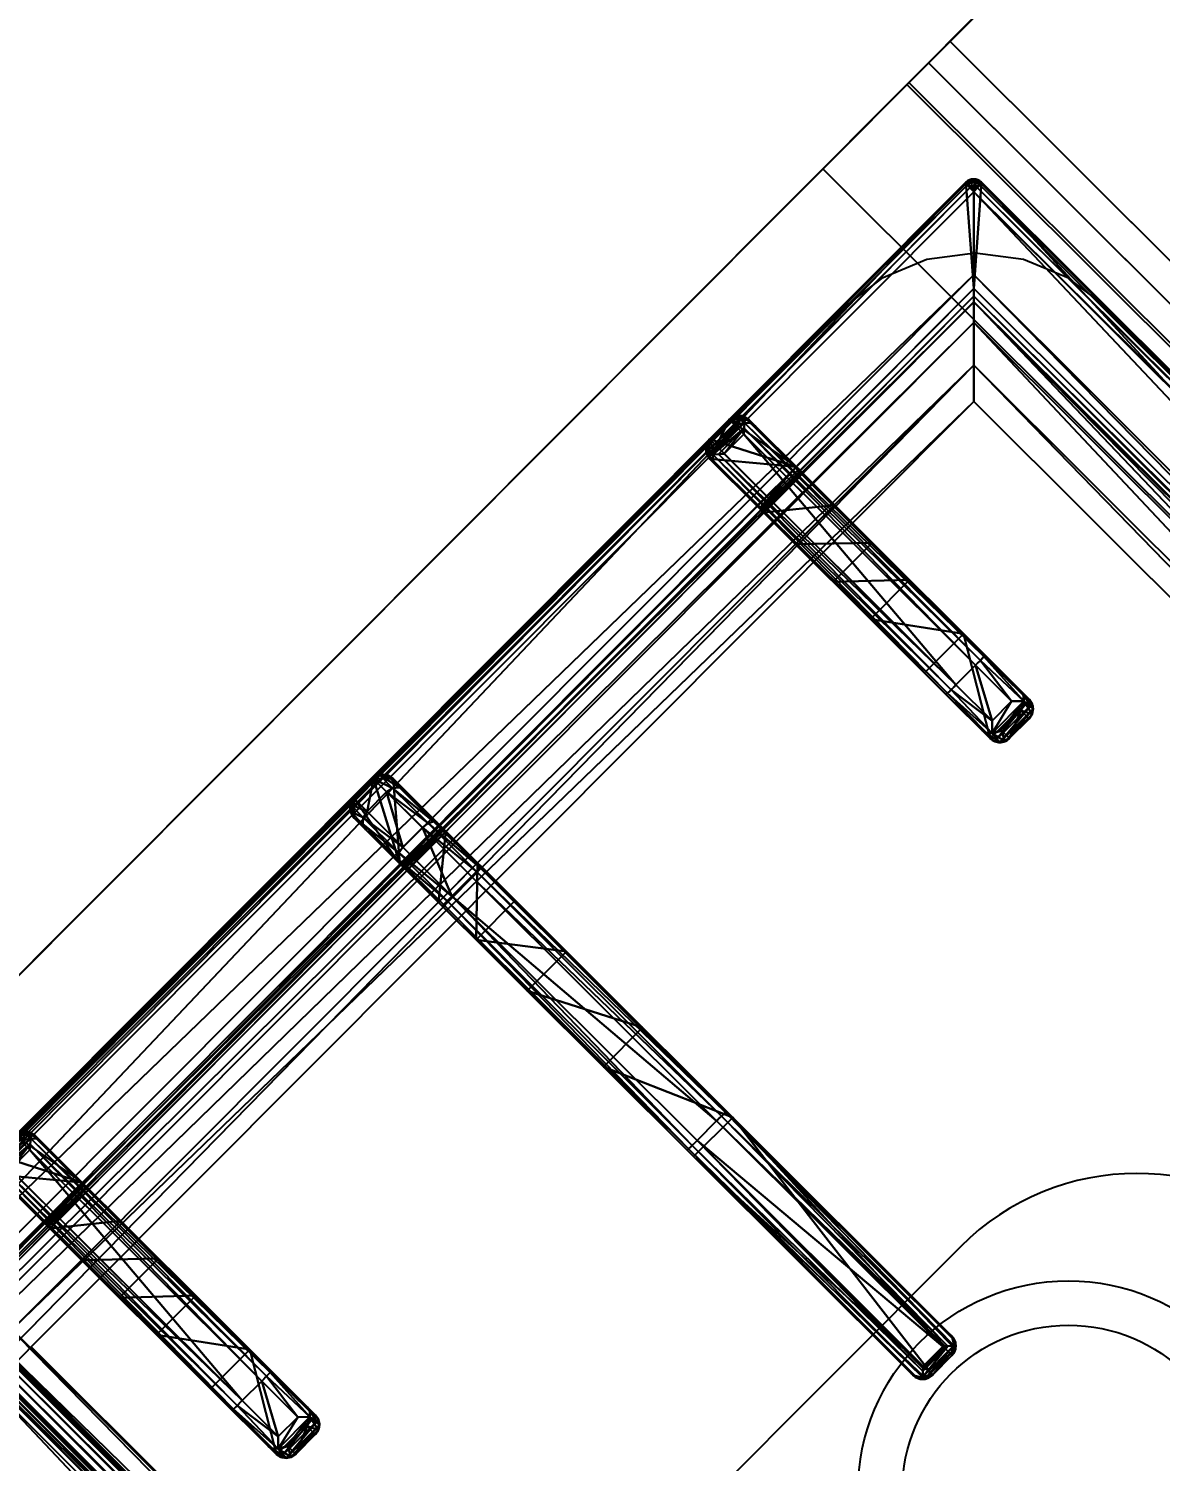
# Model space of a CAD drawing. Header units: millimetres. Extents: x 89237 to 96871, y -22823 to -19192.
# Drawn here: x 90984.71 to 91005.14, y -21274.71 to -21248.84 of the extents above; entities that cross this region are included whole.
import ezdxf

# ---------------------------------------------------------------- set-up
doc = ezdxf.new("R2010")
doc.units = ezdxf.units.MM
doc.header["$LTSCALE"] = 5
for name, color, linetype in [('200-EquipBlack-3d', 250, 'Continuous'), ('200-EquipBorder-2d', 9, 'Continuous'), ('200-EquipID-2d', 7, 'Continuous'), ('200-EquipInternal-2d', 252, 'Continuous'), ('200-EquipSteel-3d', 9, 'Continuous')]:
    doc.layers.add(name, color=color, linetype=linetype)
doc.layers.add('200-InsPoint-3D', color=3, linetype='Continuous', plot=False)

# ---------------------------------------------------------------- blocks, each defined once
blk = doc.blocks.new('ELECTROLUX-MC7-BODY400X250')
at = {"layer": '200-EquipBorder-2d'}
blk.add_line((0, -655), (0, 0), dxfattribs=at)
at = {"layer": '200-EquipInternal-2d'}
blk.add_line((0, -80), (400, -80), dxfattribs=at)
at = {"layer": '200-EquipSteel-3d'}
for points, invisible_edges in [([(0, -655, 650), (0, -655, 900), (0, -2, 900), (0, -102, 724)], 12), ([(0, -2, 900), (0, -2, 724), (0, -102, 724)], 8), ([(400, -655, 650), (400, -102, 724), (400, -2, 900), (400, -655, 900)], 3), ([(0, -71.6, 914.58), (0, -69.5, 915), (400, -69.5, 915), (400, -71.6, 914.58)], 8), ([(0, -73.39, 913.39), (0, -71.6, 914.58), (400, -71.6, 914.58), (400, -73.39, 913.39)], 10), ([(0, -74.58, 911.6), (0, -73.39, 913.39), (400, -73.39, 913.39), (400, -74.58, 911.6)], 10), ([(0, -75, 909.5), (0, -74.58, 911.6), (400, -74.58, 911.6), (400, -75, 909.5)], 2), ([(0, -75.45, 903.59), (0, -75, 905.7), (400, -75, 905.7), (400, -75.45, 903.59)], 8), ([(0, -76.64, 901.78), (0, -75.45, 903.59), (400, -75.45, 903.59), (400, -76.64, 901.78)], 10), ([(0, -78.4, 900.53), (0, -76.64, 901.78), (400, -76.64, 901.78), (400, -78.4, 900.53)], 10), ([(0, -80.5, 900), (0, -78.4, 900.53), (400, -78.4, 900.53), (400, -80.5, 900)], 2), ([(0, -102, 724), (0, -655, 650), (0, -102, 650)], 1)]:
    blk.add_3dface(points, dxfattribs=dict(at, invisible_edges=invisible_edges))
for points in [[(0, -2, 724), (0, -102, 724), (400, -102, 724), (400, -2, 724)], [(0, -69.5, 915), (0, -4.5, 915), (400, -4.5, 915), (400, -69.5, 915)], [(0, -75, 905.7), (0, -75, 909.5), (400, -75, 909.5), (400, -75, 905.7)], [(0, -655, 650), (0, -102, 650), (400, -102, 650), (400, -655, 650)], [(0, -102, 650), (400, -102, 650), (400, -102, 724), (0, -102, 724)]]:
    blk.add_3dface(points, dxfattribs=at)
blk = doc.blocks.new('E7FRED2A00')
blk.add_blockref('ELECTROLUX-MC7-BODY400X250', (0, 0))
blk = doc.blocks.new('HB4CU')
at = {"layer": '200-EquipSteel-3d'}
for points in [[(0, 0, 1000), (0, 0, 850), (1238, 0, 850), (1238, 0, 1000)], [(0, 0, 1000), (1238, 0, 1000), (1238, -30, 1000), (0, -30, 1000)], [(0, 0, 900), (0, 0, 850), (1238, 0, 850), (1238, 0, 900)], [(0, 0, 850), (0, -700, 850), (1238, -700, 850), (1238, 0, 850)], [(1238, 0, 900), (1238, 0, 900), (0, 0, 900)], [(1238, 0, 900), (1238, -700, 900), (0, -700, 900), (0, 0, 900)], [(0, 0, 850), (0, 0, 200), (1238, 0, 200), (1238, 0, 850)], [(0, 0, 200), (0, -635, 200), (1238, -635, 200), (1238, 0, 200)], [(1238, 0, 850), (1238, 0, 850), (0, 0, 850)], [(1238, 0, 850), (1238, -635, 850), (0, -635, 850), (0, 0, 850)], [(0, -30, 1000), (1238, -30, 1000), (1238, -30, 915), (0, -30, 915)]]:
    blk.add_3dface(points, dxfattribs=at)
at = {"layer": '200-InsPoint-3D', "flags": 9}
blk.add_attdef('DISTANG', (0, 0), '', height=1, dxfattribs=at)
blk = doc.blocks.new('ELECTROLUX-MC-BURNER6')
at = {"layer": '200-EquipInternal-2d'}
for radius in [38, 30]:
    blk.add_circle((0, 0), radius, dxfattribs=at)
blk = doc.blocks.new('ELECTROLUX-MC7-TOPFYERBRURNERS2')
at = {"layer": '200-EquipInternal-2d'}
for p, q in [((378, -83.5), (22, -83.5)), ((20, -651.5), (20, -85.5)), ((22.47, -143.5), (82.76, -143.5)), ((82.76, -143.5), (91.91, -143.5)), ((94.04, -143.5), (91.91, -143.5)), ((20, -151), (20, -146)), ((20, -151), (20, -146)), ((22, -151), (22, -146)), ((82.81, -146), (22, -146)), ((82.81, -151), (82.81, -146)), ((92.02, -146), (82.81, -146)), ((92.02, -146), (92.02, -151)), ((94.37, -146), (96.48, -146)), ((94.37, -151), (94.37, -146)), ((96.48, -146), (96.48, -151)), ((22, -151), (82.81, -151)), ((82.81, -151), (92.02, -151)), ((96.48, -151), (94.37, -151)), ((82.76, -153.5), (22.47, -153.5)), ((91.91, -153.5), (82.76, -153.5)), ((91.91, -153.5), (94.04, -153.5)), ((45.31, -234.75), (22.81, -234.75)), ((45.31, -237.25), (45.31, -234.75)), ((107.76, -234.75), (45.31, -234.75)), ((164.89, -234.75), (107.76, -234.75)), ((165.31, -234.75), (164.89, -234.75)), ((20.31, -237.25), (20.31, -242.25)), ((20.31, -237.25), (45.31, -237.25)), ((45.31, -237.25), (45.31, -242.25)), ((45.31, -237.25), (107.81, -237.25)), ((107.81, -237.25), (107.81, -242.25)), ((107.81, -237.25), (165.46, -237.25)), ((165.46, -237.25), (165.46, -242.25)), ((167.27, -236.66), (167.27, -242.84)), ((167.36, -237.25), (167.36, -242.25)), ((167.36, -237.25), (167.81, -237.25)), ((167.81, -237.25), (167.81, -242.25)), ((45.31, -242.25), (20.31, -242.25)), ((45.31, -244.75), (45.31, -242.25)), ((107.81, -242.25), (45.31, -242.25)), ((165.46, -242.25), (107.81, -242.25)), ((167.81, -242.25), (167.36, -242.25)), ((22.81, -244.75), (45.31, -244.75)), ((45.31, -244.75), (107.76, -244.75)), ((107.76, -244.75), (164.89, -244.75)), ((164.89, -244.75), (165.31, -244.75)), ((82.76, -326), (22.47, -326)), ((91.91, -326), (82.76, -326)), ((91.91, -326), (94.04, -326)), ((22, -328.5), (82.81, -328.5)), ((82.81, -328.5), (82.81, -333.5)), ((82.81, -328.5), (92.02, -328.5)), ((92.02, -333.5), (92.02, -328.5)), ((96.48, -328.5), (94.37, -328.5)), ((94.37, -328.5), (94.37, -333.5)), ((96.48, -333.5), (96.48, -328.5)), ((82.81, -333.5), (22, -333.5)), ((92.02, -333.5), (82.81, -333.5)), ((94.37, -333.5), (96.48, -333.5)), ((22.47, -336), (82.76, -336)), ((82.76, -336), (91.91, -336)), ((94.04, -336), (91.91, -336)), ((195, -353.5), (48.98, -353.5))]:
    blk.add_line(p, q, dxfattribs=at)
blk.add_lwpolyline([(48.98, -112.48), (351.02, -112.48), (351.02, -624.52), (48.98, -624.52)], close=True, dxfattribs=at)
blk.add_lwpolyline([(245, -353.5), (245, -222.25, 1), (155, -222.25), (155, -353.5)], format="xyb", dxfattribs=at)
for centre, radius, start, end in [((22, -85.5), 2, 90, 180), ((22.81, -237.25), 2.5, 90, 180), ((22.81, -242.25), 2.5, 180, 270)]:
    blk.add_arc(centre, radius, start, end, dxfattribs=at)
for centre, major_axis, ratio, start_param, end_param in [((22.47, -146), (0, 2.5), 0.948965, 0, 0.895145), ((82.76, -146), (0, 2.5), 0.02182, 4.712389, 6.283185), ((91.91, -146), (0, 2.5), 0.84544, -0.894481, 0), ((91.91, -146), (2.5, 2.5), 0.02182, 4.734206, 5.410521), ((91.91, -146), (-1.92, 1.92), 0.8391, 4.014257, 4.690572), ((22.47, -151), (0, 2.5), 0.948965, 2.246448, 3.141593), ((82.76, -151), (0, 2.5), 0.02182, 3.141593, 4.712389), ((91.91, -151), (0, 2.5), 0.84544, 3.141593, 4.036074), ((91.91, -151), (-2.5, 2.5), 0.02182, 4.014257, 4.690572), ((91.91, -151), (1.92, 1.92), 0.8391, 4.734206, 5.410521), ((107.76, -237.25), (0, 2.5), 0.02182, -1.570796, 0), ((164.89, -237.25), (0, 2.5), 0.951091, -0.914364, 0), ((165.31, -237.25), (2.5, 0), 0.99863, 0, 1.570796), ((163.89, -237.25), (-3.47, 0), 0.720185, 3.141593, 3.380139), ((107.76, -242.25), (0, 2.5), 0.02182, 3.141593, 4.712389), ((165.31, -242.25), (2.5, 0), 0.99863, 4.712389, 6.283185), ((163.89, -242.25), (3.47, 0), 0.720185, -0.238546, 0), ((164.89, -242.25), (0, 2.5), 0.951091, 3.141593, 4.055957)]:
    blk.add_ellipse(centre, major_axis=major_axis, ratio=ratio, start_param=start_param, end_param=end_param, dxfattribs=at)
at = {"layer": '200-EquipInternal-2d', "extrusion": (0, 0, -1)}
for centre, major_axis, ratio, start_param, end_param in [((22.47, -328.5), (0, 2.5), 0.948965, -0.895145, 0), ((82.76, -328.5), (0, 2.5), 0.02182, 0, 1.570796), ((91.91, -328.5), (0, 2.5), 0.84544, 0, 0.894481), ((91.91, -328.5), (2.5, 2.5), 0.02182, 0.872665, 1.54898), ((91.91, -328.5), (-1.92, 1.92), 0.8391, 1.592613, 2.268928), ((82.76, -333.5), (0, 2.5), 0.02182, 1.570796, 3.141593), ((91.91, -333.5), (-2.5, 2.5), 0.02182, 1.592613, 2.268928), ((91.91, -333.5), (1.92, 1.92), 0.8391, 0.872665, 1.54898), ((91.91, -333.5), (0, 2.5), 0.84544, 2.247111, 3.141593)]:
    blk.add_ellipse(centre, major_axis=major_axis, ratio=ratio, start_param=start_param, end_param=end_param, dxfattribs=at)
at = {"layer": '200-EquipInternal-2d'}
for points, knots in [([(20.62, -144.44), (20.45, -144.64), (20.31, -144.87), (20.14, -145.25), (20.09, -145.41), (20.03, -145.71), (20.01, -145.86), (20, -146)], [11.858599, 11.858599, 11.858599, 11.858599, 12.773425, 12.773425, 13.35037, 13.35037, 13.927314, 13.927314, 13.927314, 13.927314]), ([(22, -146), (21.87, -145.86), (21.74, -145.71), (21.47, -145.41), (21.33, -145.25), (20.99, -144.87), (20.79, -144.64), (20.62, -144.44)], [0, 0, 0, 0, 0.576945, 0.576945, 1.153889, 1.153889, 2.068716, 2.068716, 2.068716, 2.068716]), ([(96.48, -146), (96.48, -145.84), (96.46, -145.68), (96.4, -145.36), (96.35, -145.2), (96.23, -144.89), (96.15, -144.74), (95.97, -144.47), (95.87, -144.34), (95.65, -144.12), (95.53, -144.02), (95.26, -143.83), (95.12, -143.75), (94.82, -143.63), (94.66, -143.58), (94.35, -143.51), (94.19, -143.5), (94.04, -143.5)], [15.096253, 15.096253, 15.096253, 15.096253, 15.567018, 15.567018, 16.037783, 16.037783, 16.508548, 16.508548, 16.979314, 16.979314, 17.45135, 17.45135, 17.923386, 17.923386, 18.395422, 18.395422, 18.867458, 18.867458, 18.867458, 18.867458]), ([(20, -151), (20.01, -151.14), (20.03, -151.29), (20.09, -151.59), (20.14, -151.75), (20.31, -152.13), (20.45, -152.36), (20.62, -152.56)], [0, 0, 0, 0, 0.576945, 0.576945, 1.153889, 1.153889, 2.068716, 2.068716, 2.068716, 2.068716]), ([(20.62, -152.56), (20.79, -152.36), (20.99, -152.13), (21.33, -151.75), (21.47, -151.59), (21.74, -151.29), (21.87, -151.14), (22, -151)], [11.858599, 11.858599, 11.858599, 11.858599, 12.773425, 12.773425, 13.35037, 13.35037, 13.927314, 13.927314, 13.927314, 13.927314]), ([(94.04, -153.5), (94.19, -153.5), (94.35, -153.49), (94.66, -153.42), (94.82, -153.37), (95.12, -153.25), (95.26, -153.17), (95.53, -152.98), (95.65, -152.88), (95.87, -152.66), (95.97, -152.53), (96.15, -152.26), (96.23, -152.11), (96.35, -151.8), (96.4, -151.64), (96.46, -151.32), (96.48, -151.16), (96.48, -151)], [3.776921, 3.776921, 3.776921, 3.776921, 4.248957, 4.248957, 4.720993, 4.720993, 5.193029, 5.193029, 5.665065, 5.665065, 6.135831, 6.135831, 6.606596, 6.606596, 7.077361, 7.077361, 7.548126, 7.548126, 7.548126, 7.548126]), ([(165.46, -237.25), (165.46, -237.25), (165.46, -237.25), (165.46, -237.25), (165.46, -237.25), (165.46, -237.25), (165.46, -237.25), (165.46, -237.24), (165.46, -237.24), (165.46, -237.24), (165.47, -237.24), (165.47, -237.23), (165.47, -237.23), (165.49, -237.21), (165.5, -237.2), (165.52, -237.18), (165.54, -237.16), (165.59, -237.09), (165.63, -237.05), (165.75, -236.91), (165.85, -236.81), (166.03, -236.6), (166.13, -236.49), (166.32, -236.27), (166.41, -236.16), (166.59, -235.94), (166.69, -235.83), (166.78, -235.72)], [8.18857, 8.18857, 8.18857, 8.18857, 8.190334, 8.190334, 8.192098, 8.192098, 8.195626, 8.195626, 8.202682, 8.202682, 8.216794, 8.216794, 8.245018, 8.245018, 8.301466, 8.301466, 8.414361, 8.414361, 8.640152, 8.640152, 9.091733, 9.091733, 9.543315, 9.543315, 9.994896, 9.994896, 10.458359, 10.458359, 10.458359, 10.458359]), ([(166.78, -235.72), (166.93, -235.92), (167.06, -236.13), (167.2, -236.45), (167.24, -236.56), (167.27, -236.66)], [11.917214, 11.917214, 11.917214, 11.917214, 12.775852, 12.775852, 13.165698, 13.165698, 13.165698, 13.165698]), ([(166.78, -243.78), (166.69, -243.67), (166.59, -243.56), (166.41, -243.34), (166.32, -243.23), (166.13, -243.01), (166.03, -242.9), (165.85, -242.69), (165.75, -242.59), (165.63, -242.45), (165.59, -242.4), (165.54, -242.34), (165.52, -242.32), (165.5, -242.3), (165.49, -242.29), (165.47, -242.27), (165.47, -242.27), (165.47, -242.26), (165.46, -242.26), (165.46, -242.26), (165.46, -242.26), (165.46, -242.25), (165.46, -242.25), (165.46, -242.25), (165.46, -242.25), (165.46, -242.25), (165.46, -242.25), (165.46, -242.25)], [5.918265, 5.918265, 5.918265, 5.918265, 6.381728, 6.381728, 6.833309, 6.833309, 7.284891, 7.284891, 7.736472, 7.736472, 7.962263, 7.962263, 8.075158, 8.075158, 8.131606, 8.131606, 8.15983, 8.15983, 8.173942, 8.173942, 8.180998, 8.180998, 8.184526, 8.184526, 8.18629, 8.18629, 8.188054, 8.188054, 8.188054, 8.188054]), ([(167.27, -242.84), (167.24, -242.94), (167.2, -243.04), (167.06, -243.37), (166.93, -243.58), (166.78, -243.78)], [0.764042, 0.764042, 0.764042, 0.764042, 1.153889, 1.153889, 2.012527, 2.012527, 2.012527, 2.012527]), ([(94.04, -326), (94.19, -326), (94.35, -326.01), (94.66, -326.08), (94.82, -326.13), (95.12, -326.25), (95.26, -326.33), (95.53, -326.52), (95.65, -326.62), (95.87, -326.84), (95.97, -326.97), (96.15, -327.24), (96.23, -327.39), (96.35, -327.7), (96.4, -327.86), (96.46, -328.18), (96.48, -328.34), (96.48, -328.5)], [3.776921, 3.776921, 3.776921, 3.776921, 4.248957, 4.248957, 4.720993, 4.720993, 5.193029, 5.193029, 5.665065, 5.665065, 6.135831, 6.135831, 6.606596, 6.606596, 7.077361, 7.077361, 7.548126, 7.548126, 7.548126, 7.548126]), ([(96.48, -333.5), (96.48, -333.66), (96.46, -333.82), (96.4, -334.14), (96.35, -334.3), (96.23, -334.61), (96.15, -334.76), (95.97, -335.03), (95.87, -335.16), (95.65, -335.38), (95.53, -335.48), (95.26, -335.67), (95.12, -335.75), (94.82, -335.87), (94.66, -335.92), (94.35, -335.98), (94.19, -336), (94.04, -336)], [15.096253, 15.096253, 15.096253, 15.096253, 15.567018, 15.567018, 16.037783, 16.037783, 16.508548, 16.508548, 16.979314, 16.979314, 17.45135, 17.45135, 17.923386, 17.923386, 18.395422, 18.395422, 18.867458, 18.867458, 18.867458, 18.867458])]:
    blk.add_open_spline(points, degree=3, knots=knots, dxfattribs=at)
at = {"layer": '200-EquipSteel-3d'}
for points, invisible_edges in [([(54.11, -83.5, 900), (45.37, -84.65, 900), (0, -80.5, 900)], 10), ([(45.37, -84.65, 900), (37.22, -88.02, 900), (0, -80.5, 900)], 10), ([(37.22, -88.02, 900), (30.23, -93.39, 900), (0, -80.5, 900)], 10), ([(30.23, -93.39, 900), (24.86, -100.38, 900), (0, -80.5, 900)], 10), ([(24.86, -100.38, 900), (21.49, -108.53, 900), (0, -80.5, 900)], 10), ([(21.49, -108.53, 900), (20.34, -117.26, 900), (0, -80.5, 900)], 10), ([(0, -80.5, 900), (20.34, -117.26, 900), (20.34, -619.74, 900), (0, -655, 900)], 5), ([(400, -80.5, 900), (345.89, -83.5, 900), (54.11, -83.5, 900), (0, -80.5, 900)], 5)]:
    blk.add_3dface(points, dxfattribs=dict(at, invisible_edges=invisible_edges))
at = {"layer": '200-EquipBlack-3d'}
mesh = blk.add_polyface(dxfattribs=at)
corners = [(379.78, -85.71, 904.1), (380, -85.5, 900), (379.52, -84.72, 904.14), (379.73, -84.5, 900), (378, -83.5, 900), (378.78, -83.98, 904.14), (379, -83.77, 900), (377.79, -83.72, 904.1), (379.48, -85.71, 905.06), (379.29, -84.85, 905), (378.65, -85.21, 905.73), (378.76, -85.71, 905.75), (378.65, -84.21, 905), (377.79, -84.02, 905.06), (378.29, -84.85, 905.73), (377.79, -84.74, 905.75), (377.79, -85.71, 906), (22.21, -85.71, 906), (22.21, -84.74, 905.75), (22.21, -84.02, 905.06), (22.21, -83.72, 904.1), (22, -83.5, 900), (365.45, -638.95, 900), (22, -653.5, 900), (34.55, -638.95, 900), (365.45, -98.05, 900), (380, -651.5, 900), (34.55, -98.05, 900), (20, -85.5, 900), (21, -83.77, 900), (379.73, -652.5, 900), (379, -653.23, 900), (378, -653.5, 900), (20, -651.5, 900), (20.27, -652.5, 900), (21, -653.23, 900), (20.27, -84.5, 900), (21.22, -83.98, 904.14), (20.48, -84.72, 904.14), (20.22, -85.71, 904.1), (21.35, -84.21, 905), (21.71, -84.85, 905.73), (20.71, -84.85, 905), (20.52, -85.71, 905.06), (21.35, -85.21, 905.73), (21.24, -85.71, 905.75), (22.21, -651.29, 906), (21.24, -651.29, 905.75), (20.52, -651.29, 905.06), (20.22, -651.29, 904.1), (20.48, -652.28, 904.14), (21.22, -653.02, 904.14), (22.21, -653.28, 904.1), (20.71, -652.15, 905), (21.35, -651.79, 905.73), (21.35, -652.79, 905), (22.21, -652.98, 905.06), (21.71, -652.15, 905.73), (22.21, -652.26, 905.75), (35.55, -637.95, 899.73), (35.55, -99.05, 899.73), (36.28, -99.78, 899), (36.28, -637.22, 899), (38.88, -634.62, 902.5), (38.88, -102.38, 902.5), (36.31, -637.19, 905.06), (36.31, -99.81, 905.06), (32.81, -96.31, 906), (32.81, -640.69, 906), (48.98, -624.52, 885), (48.98, -112.48, 885), (44.36, -107.86, 885), (44.36, -629.14, 885), (377.79, -653.28, 904.1), (377.79, -652.98, 905.06), (377.79, -651.29, 906), (377.79, -652.26, 905.75), (363.72, -637.22, 899), (364.45, -637.95, 899.73), (364.45, -99.05, 899.73), (363.72, -99.78, 899), (367.19, -640.69, 906), (367.19, -96.31, 906), (378.78, -653.02, 904.14), (379.52, -652.28, 904.14), (379.78, -651.29, 904.1), (378.65, -652.79, 905), (378.29, -652.15, 905.73), (379.29, -652.15, 905), (379.48, -651.29, 905.06), (378.65, -651.79, 905.73), (378.76, -651.29, 905.75), (361.12, -634.62, 902.5), (351.02, -624.52, 885), (363.69, -637.19, 905.06), (355.64, -629.14, 885), (355.64, -107.86, 885), (351.02, -112.48, 885), (361.12, -102.38, 902.5), (363.69, -99.81, 905.06)]
mesh.append_faces([[corners[k] for k in face] for face in [(16, 10, 14), (17, 41, 44), (46, 54, 57), (75, 87, 90)]])
mesh.append_faces([[corners[k] for k in face] for face in [(4, 5, 6), (8, 10, 11), (16, 11, 10), (15, 16, 14), (7, 19, 13), (13, 18, 15), (28, 38, 36), (19, 41, 18), (17, 18, 41), (45, 17, 44), (39, 48, 43), (43, 47, 45), (23, 51, 35), (48, 54, 47), (46, 47, 54), (58, 46, 57), (52, 74, 56), (76, 56, 74), (26, 84, 30), (74, 87, 76), (85, 88, 84), (88, 87, 86), (75, 76, 87), (91, 75, 90), (85, 8, 89), (11, 89, 8)]], dxfattribs={"vtx0": -1})
mesh.append_faces([[corners[k] for k in face] for face in [(16, 15, 17), (22, 23, 24), (25, 26, 22), (27, 21, 25), (21, 28, 29), (6, 1, 4), (4, 25, 21), (24, 28, 27), (35, 33, 23), (26, 25, 1), (23, 22, 32), (17, 45, 46), (75, 81, 46), (81, 16, 82), (46, 67, 17), (17, 82, 16), (93, 72, 69), (72, 93, 95), (70, 71, 97), (97, 95, 93)]], dxfattribs={"vtx0": -1, "vtx1": -1})
mesh.append_faces([[corners[k] for k in face] for face in [(21, 27, 28), (4, 1, 25), (26, 32, 22), (24, 23, 33)]], dxfattribs={"vtx0": -1, "vtx1": -1, "vtx2": -1})
mesh.append_faces([[corners[k] for k in face] for face in [(17, 15, 18), (24, 33, 28), (46, 45, 47), (75, 58, 76), (16, 91, 11)]], dxfattribs={"vtx0": -1, "vtx2": -1})
mesh.append_faces([[corners[k] for k in face] for face in [(0, 1, 2), (5, 2, 6), (8, 0, 9), (5, 12, 2), (5, 7, 12), (12, 13, 14), (12, 14, 9), (2, 9, 0), (10, 9, 14), (19, 18, 13), (4, 21, 7), (30, 31, 26), (34, 33, 35), (20, 21, 37), (38, 37, 36), (19, 20, 40), (38, 42, 37), (38, 39, 42), (42, 43, 44), (42, 44, 40), (37, 40, 20), (41, 40, 44), (48, 47, 43), (28, 33, 39), (49, 33, 50), (51, 50, 35), (48, 49, 53), (51, 55, 50), (51, 52, 55), (55, 56, 57), (55, 57, 53), (50, 53, 49), (54, 53, 57), (24, 27, 59), (61, 62, 60), (63, 64, 65), (67, 68, 66), (69, 70, 63), (61, 71, 62), (73, 74, 52), (58, 56, 76), (32, 73, 23), (62, 77, 59), (22, 24, 78), (27, 25, 60), (80, 61, 79), (73, 32, 83), (84, 83, 30), (74, 73, 86), (88, 89, 90), (88, 86, 84), (83, 84, 86), (92, 93, 63), (68, 81, 65), (92, 63, 94), (72, 95, 62), (95, 96, 77), (98, 97, 92), (81, 82, 94), (98, 92, 99), (77, 80, 78), (25, 22, 79), (0, 8, 85), (91, 89, 11), (80, 96, 61), (70, 97, 64), (64, 98, 66), (82, 67, 99), (1, 0, 26)]], dxfattribs={"vtx1": -1})
mesh.append_faces([[corners[k] for k in face] for face in [(31, 32, 26), (75, 46, 58), (75, 16, 81), (81, 68, 46), (68, 67, 46), (67, 82, 17), (70, 69, 71), (72, 71, 69), (71, 96, 97), (96, 95, 97), (16, 75, 91)]], dxfattribs={"vtx1": -1, "vtx2": -1})
mesh.append_faces([[corners[k] for k in face] for face in [(1, 3, 2), (4, 7, 5), (2, 3, 6), (8, 9, 10), (7, 13, 12), (12, 9, 2), (13, 15, 14), (7, 20, 19), (21, 20, 7), (6, 3, 1), (28, 36, 29), (21, 29, 37), (28, 39, 38), (37, 29, 36), (19, 40, 41), (39, 43, 42), (42, 40, 37), (43, 45, 44), (39, 49, 48), (33, 49, 39), (33, 34, 50), (23, 52, 51), (50, 34, 35), (48, 53, 54), (52, 56, 55), (55, 53, 50), (56, 58, 57), (27, 60, 59), (62, 59, 60), (64, 66, 65), (68, 65, 66), (70, 64, 63), (71, 72, 62), (73, 52, 23), (77, 78, 59), (24, 59, 78), (25, 79, 60), (61, 60, 79), (32, 31, 83), (26, 85, 84), (83, 31, 30), (74, 86, 87), (73, 83, 86), (85, 89, 88), (88, 90, 87), (89, 91, 90), (93, 69, 63), (81, 94, 65), (63, 65, 94), (95, 77, 62), (96, 80, 77), (97, 93, 92), (82, 99, 94), (92, 94, 99), (80, 79, 78), (22, 78, 79), (96, 71, 61), (97, 98, 64), (98, 99, 66), (67, 66, 99), (0, 85, 26)]], dxfattribs={"vtx2": -1})
mesh = blk.add_polyface(dxfattribs=at)
corners = [(92.02, -146, 934.6), (93.56, -152.56, 933.98), (93.56, -144.44, 933.98), (92.02, -151, 934.6), (94.37, -151, 932.53), (94.37, -146, 932.53), (96.29, -145.04, 920.55), (96.48, -146, 920.59), (95.76, -144.23, 920.43), (92.82, -143.75, 933.14), (94.04, -143.5, 920), (91.91, -143.5, 932.1), (94.97, -143.69, 920.24), (96.48, -151, 920.59), (96.29, -151.96, 920.55), (92.82, -153.25, 933.14), (95.76, -152.77, 920.43), (94.97, -153.31, 920.24), (94.04, -153.5, 920), (91.91, -153.5, 932.1), (82.76, -143.5, 932.5), (77.27, -143.5, 912.68), (24.21, -143.5, 932.5), (53.98, -143.5, 885), (36.28, -143.5, 899), (63.49, -143.5, 900.63), (44.36, -143.5, 885), (35.83, -143.5, 899.53), (35.23, -143.5, 899.88), (22.5, -143.5, 900), (34.55, -143.5, 900), (77.27, -153.5, 912.68), (53.98, -153.5, 885), (63.49, -153.5, 900.63), (82.76, -153.5, 932.5), (22.5, -153.5, 900), (34.55, -153.5, 900), (24.21, -153.5, 932.5), (35.23, -153.5, 899.88), (35.83, -153.5, 899.53), (44.36, -153.5, 885), (36.28, -153.5, 899), (21.73, -151, 933.1), (20, -151, 900), (21.9, -151.8, 933.81), (21.25, -153.17, 900), (22.36, -152.56, 934.45), (20.34, -152.25, 900), (23.18, -153.25, 933.58), (20, -146, 900), (21.73, -146, 933.1), (20.34, -144.75, 900), (21.25, -143.83, 900), (82.81, -152.25, 934.67), (82.81, -151, 935), (82.79, -153.17, 933.75), (23.02, -151.8, 934.87), (23.73, -151, 935), (82.81, -146, 935), (23.73, -146, 935), (22.36, -144.44, 934.45), (23.02, -145.2, 934.87), (21.9, -145.2, 933.81), (23.18, -143.75, 933.58), (82.79, -143.83, 933.75), (82.81, -144.75, 934.67)]
mesh.append_faces([[corners[k] for k in face] for face in [(5, 6, 2), (5, 7, 6), (6, 8, 2), (13, 4, 14), (16, 14, 1), (1, 14, 4), (42, 43, 44), (45, 46, 47), (46, 45, 48), (46, 44, 47), (44, 43, 47), (1, 55, 15), (48, 55, 46), (46, 53, 56), (57, 56, 54), (50, 62, 49), (49, 62, 51), (63, 52, 60), (52, 51, 60), (60, 51, 62), (61, 65, 60), (59, 58, 61), (60, 64, 63), (9, 64, 2)]])
mesh.append_faces([[corners[k] for k in face] for face in [(0, 1, 2), (15, 16, 1), (16, 15, 17), (19, 17, 15), (32, 25, 33), (35, 48, 45), (35, 30, 36), (3, 53, 1), (53, 55, 1), (55, 53, 46), (58, 65, 61), (65, 64, 60), (64, 65, 2), (65, 0, 2)]], dxfattribs={"vtx0": -1})
mesh.append_faces([[corners[k] for k in face] for face in [(20, 21, 22), (23, 24, 25), (25, 22, 21), (30, 22, 28), (12, 17, 10), (17, 12, 16), (6, 14, 8), (8, 16, 12), (18, 34, 31), (37, 31, 34), (51, 29, 49), (49, 30, 43)]], dxfattribs={"vtx0": -1, "vtx1": -1})
mesh.append_faces([[corners[k] for k in face] for face in [(25, 28, 22), (37, 38, 33), (35, 43, 30)]], dxfattribs={"vtx0": -1, "vtx1": -1, "vtx2": -1})
mesh.append_faces([[corners[k] for k in face] for face in [(37, 33, 31), (33, 39, 41), (34, 15, 55), (34, 55, 48), (58, 54, 3), (54, 58, 59), (20, 63, 64), (20, 64, 9)]], dxfattribs={"vtx0": -1, "vtx2": -1})
mesh.append_faces([[corners[k] for k in face] for face in [(1, 4, 2), (2, 8, 9), (10, 11, 12), (12, 9, 8), (4, 13, 5), (18, 17, 19), (11, 10, 20), (29, 22, 30), (7, 13, 6), (10, 18, 21), (25, 21, 33), (19, 34, 18), (35, 36, 37), (40, 32, 41), (37, 48, 35), (43, 42, 49), (45, 47, 35), (19, 15, 34), (37, 34, 48), (0, 58, 3), (57, 54, 59), (42, 44, 50), (46, 60, 44), (60, 46, 61), (59, 61, 57), (62, 50, 44), (22, 29, 63), (22, 63, 20), (11, 20, 9), (26, 23, 40), (24, 26, 41), (36, 30, 38), (24, 41, 27), (39, 38, 27)]], dxfattribs={"vtx1": -1})
mesh.append_faces([[corners[k] for k in face] for face in [(10, 21, 20), (24, 27, 25), (27, 28, 25), (13, 14, 6), (14, 16, 8), (36, 38, 37), (38, 39, 33), (32, 33, 41), (47, 43, 35), (29, 30, 49), (3, 54, 53), (58, 0, 65)]], dxfattribs={"vtx1": -1, "vtx2": -1})
mesh.append_faces([[corners[k] for k in face] for face in [(0, 3, 1), (4, 5, 2), (11, 9, 12), (13, 7, 5), (23, 26, 24), (17, 18, 10), (18, 31, 21), (32, 23, 25), (21, 31, 33), (42, 50, 49), (51, 52, 29), (54, 56, 53), (46, 56, 61), (60, 62, 44), (61, 56, 57), (29, 52, 63), (23, 32, 40), (26, 40, 41), (30, 28, 38), (41, 39, 27), (38, 28, 27)]], dxfattribs={"vtx2": -1})
mesh = blk.add_polyface(dxfattribs=at)
corners = [(167.34, -236.95, 930.72), (167.81, -237.25, 922), (167.27, -236.66, 931.11), (167.36, -237.1, 930.62), (167.36, -237.25, 930.59), (167.48, -236, 922), (166.78, -235.72, 931.91), (165.31, -234.75, 922), (165.94, -235.01, 931.06), (166.56, -235.08, 922), (164.89, -234.75, 930.01), (107.79, -235.08, 933.75), (107.76, -234.75, 932.5), (107.81, -236, 934.67), (166.08, -236.54, 932.35), (165.46, -237.24, 932.48), (107.81, -237.25, 935), (165.48, -237.22, 932.48), (165.52, -237.18, 932.48), (165.58, -237.1, 932.47), (165.74, -236.93, 932.45), (109.4, -234.75, 922), (66.99, -234.75, 904.45), (22.81, -234.75, 910), (86.45, -234.75, 917.44), (53.98, -234.75, 885), (36.28, -234.75, 899), (44.36, -234.75, 885), (35.83, -234.75, 899.53), (35.23, -234.75, 899.88), (34.55, -234.75, 900), (22.81, -234.75, 900), (25.83, -234.75, 921.25), (34.06, -234.75, 929.49), (45.31, -234.75, 932.5), (167.48, -243.5, 922), (109.4, -244.75, 922), (167.81, -242.25, 922), (166.56, -244.41, 922), (165.31, -244.75, 922), (45.31, -237.25, 935), (45.31, -236, 934.67), (32.81, -237.25, 931.65), (32.98, -236, 931.36), (23.66, -237.25, 922.5), (33.44, -235.08, 930.57), (45.31, -235.08, 933.75), (24.75, -235.08, 921.87), (23.95, -236, 922.33), (21.56, -235.08, 910), (20.31, -237.25, 910), (20.65, -236, 910), (21.56, -235.08, 900), (20.31, -237.25, 900), (20.65, -236, 900), (45.31, -242.25, 935), (107.81, -242.25, 935), (32.81, -242.25, 931.65), (23.66, -242.25, 922.5), (20.31, -242.25, 910), (20.31, -242.25, 900), (34.55, -244.75, 900), (22.81, -244.75, 900), (21.56, -244.41, 900), (20.65, -243.5, 900), (164.89, -244.75, 930.01), (166.78, -243.78, 931.91), (167.27, -242.84, 931.11), (167.36, -242.25, 930.59), (167.36, -242.4, 930.62), (167.34, -242.55, 930.72), (165.94, -244.49, 931.06), (107.76, -244.75, 932.5), (86.45, -244.75, 917.44), (45.31, -244.75, 932.5), (34.06, -244.75, 929.49), (25.83, -244.75, 921.25), (22.81, -244.75, 910), (66.99, -244.75, 904.45), (35.23, -244.75, 899.88), (35.83, -244.75, 899.53), (44.36, -244.75, 885), (53.98, -244.75, 885), (36.28, -244.75, 899), (107.79, -244.41, 933.75), (166.08, -242.96, 932.35), (107.81, -243.5, 934.67), (165.74, -242.57, 932.45), (165.58, -242.4, 932.47), (165.52, -242.32, 932.48), (165.48, -242.28, 932.48), (165.46, -242.25, 932.48), (20.65, -243.5, 910), (23.95, -243.5, 922.33), (24.75, -244.41, 921.87), (21.56, -244.41, 910), (33.44, -244.41, 930.57), (32.98, -243.5, 931.36), (45.31, -244.41, 933.75), (45.31, -243.5, 934.67)]
mesh.append_faces([[corners[k] for k in face] for face in [(2, 5, 6), (8, 6, 9), (9, 6, 5), (8, 11, 6), (6, 13, 14), (35, 66, 38), (66, 35, 67), (66, 71, 38), (85, 86, 66), (66, 84, 71)]])
mesh.append_faces([[corners[k] for k in face] for face in [(7, 8, 9), (11, 13, 6), (42, 41, 43), (45, 48, 43), (32, 49, 47), (50, 48, 51), (51, 47, 49), (40, 13, 41), (41, 11, 46), (53, 51, 54), (54, 49, 52), (55, 42, 57), (50, 58, 44), (44, 57, 42), (37, 67, 35), (86, 84, 66), (58, 92, 93), (94, 97, 93), (75, 98, 96), (55, 97, 99), (99, 96, 98), (59, 64, 92), (62, 95, 63), (63, 92, 64), (86, 55, 99), (67, 6, 66), (14, 66, 6), (21, 73, 24), (82, 22, 78), (78, 24, 73)]], dxfattribs={"vtx0": -1})
mesh.append_faces([[corners[k] for k in face] for face in [(10, 21, 12), (22, 23, 24), (25, 26, 22), (24, 12, 21), (7, 5, 21), (35, 36, 37), (23, 49, 32), (34, 46, 12), (13, 11, 41), (54, 31, 53), (62, 60, 61), (36, 72, 73), (77, 73, 76), (83, 78, 80), (74, 98, 75), (4, 0, 68), (1, 4, 37)]], dxfattribs={"vtx0": -1, "vtx1": -1})
mesh.append_faces([[corners[k] for k in face] for face in [(15, 17, 16), (17, 18, 16), (18, 19, 16), (23, 22, 30), (31, 61, 53), (77, 61, 78), (88, 89, 56), (89, 90, 56), (90, 91, 56), (16, 56, 15), (56, 91, 15), (18, 89, 19), (89, 18, 90), (15, 90, 17), (90, 15, 91), (17, 90, 18), (89, 88, 19), (70, 68, 0)]], dxfattribs={"vtx0": -1, "vtx1": -1, "vtx2": -1})
mesh.append_faces([[corners[k] for k in face] for face in [(12, 11, 8), (16, 14, 13), (21, 1, 37), (34, 45, 46), (12, 46, 11), (23, 52, 49), (77, 78, 73), (72, 71, 84), (77, 94, 95), (72, 84, 98), (84, 86, 99)]], dxfattribs={"vtx0": -1, "vtx2": -1})
mesh.append_faces([[corners[k] for k in face] for face in [(0, 1, 2), (0, 3, 1), (10, 12, 8), (20, 14, 16), (7, 21, 10), (31, 23, 30), (9, 5, 7), (38, 39, 35), (40, 41, 42), (42, 43, 44), (45, 33, 47), (45, 43, 46), (32, 47, 33), (48, 44, 43), (41, 46, 43), (31, 52, 23), (51, 49, 54), (40, 55, 16), (40, 42, 55), (58, 57, 44), (50, 53, 59), (30, 61, 31), (63, 64, 62), (39, 38, 65), (70, 67, 37), (71, 65, 38), (39, 65, 36), (62, 61, 77), (81, 82, 83), (65, 71, 72), (87, 88, 56), (59, 92, 58), (58, 93, 57), (94, 76, 96), (94, 93, 95), (75, 96, 76), (97, 57, 93), (92, 95, 93), (60, 64, 59), (95, 92, 63), (98, 84, 99), (2, 6, 67), (20, 87, 14), (20, 19, 87), (85, 66, 14), (3, 0, 4), (2, 67, 0), (69, 68, 70), (36, 73, 21), (22, 24, 78), (81, 27, 82), (83, 26, 81), (26, 83, 28), (61, 30, 79), (29, 28, 79)]], dxfattribs={"vtx1": -1})
mesh.append_faces([[corners[k] for k in face] for face in [(3, 4, 1), (26, 28, 22), (28, 29, 22), (29, 30, 22), (23, 32, 24), (32, 33, 24), (33, 34, 24), (34, 12, 24), (5, 1, 21), (39, 36, 35), (36, 21, 37), (40, 16, 13), (55, 56, 16), (64, 60, 62), (60, 53, 61), (68, 69, 37), (65, 72, 36), (72, 74, 73), (74, 75, 73), (75, 76, 73), (61, 79, 78), (79, 80, 78), (82, 78, 83), (86, 85, 56), (62, 77, 95), (56, 55, 86), (74, 72, 98), (88, 87, 19), (67, 70, 0), (4, 68, 37)]], dxfattribs={"vtx1": -1, "vtx2": -1})
mesh.append_faces([[corners[k] for k in face] for face in [(1, 5, 2), (7, 10, 8), (19, 20, 16), (25, 27, 26), (34, 33, 45), (45, 47, 48), (50, 44, 48), (51, 48, 47), (53, 50, 51), (50, 59, 58), (53, 60, 59), (54, 52, 31), (69, 70, 37), (85, 87, 56), (77, 76, 94), (94, 96, 97), (55, 57, 97), (99, 97, 96), (87, 85, 14), (82, 25, 22), (27, 25, 82), (26, 27, 81), (83, 80, 28), (30, 29, 79), (28, 80, 79)]], dxfattribs={"vtx2": -1})
mesh = blk.add_polyface(dxfattribs=at)
corners = [(92.02, -328.5, 934.6), (93.56, -335.06, 933.98), (93.56, -326.93, 933.98), (92.02, -333.5, 934.6), (94.37, -333.5, 932.53), (94.37, -328.5, 932.53), (96.29, -327.54, 920.55), (96.48, -328.5, 920.59), (95.76, -326.73, 920.43), (92.82, -326.25, 933.14), (94.04, -326, 920), (91.91, -326, 932.1), (94.97, -326.19, 920.24), (96.48, -333.5, 920.59), (96.29, -334.46, 920.55), (92.82, -335.75, 933.14), (95.76, -335.27, 920.43), (94.97, -335.81, 920.24), (94.04, -336, 920), (91.91, -336, 932.1), (82.76, -326, 932.5), (77.27, -326, 912.68), (24.21, -326, 932.5), (53.98, -326, 885), (36.28, -326, 899), (63.49, -326, 900.63), (44.36, -326, 885), (35.83, -326, 899.53), (35.23, -326, 899.88), (22.5, -326, 900), (34.55, -326, 900), (77.27, -336, 912.68), (53.98, -336, 885), (63.49, -336, 900.63), (82.76, -336, 932.5), (22.5, -336, 900), (34.55, -336, 900), (24.21, -336, 932.5), (35.23, -336, 899.88), (35.83, -336, 899.53), (44.36, -336, 885), (36.28, -336, 899), (21.73, -333.5, 933.1), (20, -333.5, 900), (21.9, -334.3, 933.81), (21.25, -335.66, 900), (22.36, -335.06, 934.45), (20.34, -334.75, 900), (23.18, -335.75, 933.58), (20, -328.5, 900), (21.73, -328.5, 933.1), (20.34, -327.25, 900), (21.25, -326.33, 900), (82.81, -334.75, 934.67), (82.81, -333.5, 935), (82.79, -335.66, 933.75), (23.02, -334.3, 934.87), (23.73, -333.5, 935), (82.81, -328.5, 935), (23.73, -328.5, 935), (22.36, -326.94, 934.45), (23.02, -327.7, 934.87), (21.9, -327.7, 933.81), (23.18, -326.25, 933.58), (82.79, -326.33, 933.75), (82.81, -327.25, 934.67)]
mesh.append_faces([[corners[k] for k in face] for face in [(5, 6, 2), (5, 7, 6), (6, 8, 2), (13, 4, 14), (16, 14, 1), (1, 14, 4), (42, 43, 44), (45, 46, 47), (46, 45, 48), (46, 44, 47), (44, 43, 47), (1, 55, 15), (48, 55, 46), (46, 53, 56), (57, 56, 54), (50, 62, 49), (49, 62, 51), (63, 52, 60), (52, 51, 60), (60, 51, 62), (61, 65, 60), (59, 58, 61), (60, 64, 63), (9, 64, 2)]])
mesh.append_faces([[corners[k] for k in face] for face in [(0, 1, 2), (15, 16, 1), (16, 15, 17), (19, 17, 15), (32, 25, 33), (35, 48, 45), (35, 30, 36), (3, 53, 1), (53, 55, 1), (55, 53, 46), (58, 65, 61), (65, 64, 60), (64, 65, 2), (65, 0, 2)]], dxfattribs={"vtx0": -1})
mesh.append_faces([[corners[k] for k in face] for face in [(20, 21, 22), (23, 24, 25), (25, 22, 21), (30, 22, 28), (12, 17, 10), (17, 12, 16), (6, 14, 8), (8, 16, 12), (18, 34, 31), (37, 31, 34), (51, 29, 49), (49, 30, 43)]], dxfattribs={"vtx0": -1, "vtx1": -1})
mesh.append_faces([[corners[k] for k in face] for face in [(25, 28, 22), (37, 38, 33), (35, 43, 30)]], dxfattribs={"vtx0": -1, "vtx1": -1, "vtx2": -1})
mesh.append_faces([[corners[k] for k in face] for face in [(37, 33, 31), (33, 39, 41), (34, 15, 55), (34, 55, 48), (58, 54, 3), (54, 58, 59), (20, 63, 64), (20, 64, 9)]], dxfattribs={"vtx0": -1, "vtx2": -1})
mesh.append_faces([[corners[k] for k in face] for face in [(1, 4, 2), (2, 8, 9), (10, 11, 12), (12, 9, 8), (4, 13, 5), (18, 17, 19), (11, 10, 20), (29, 22, 30), (7, 13, 6), (10, 18, 21), (25, 21, 33), (19, 34, 18), (35, 36, 37), (40, 32, 41), (37, 48, 35), (43, 42, 49), (45, 47, 35), (19, 15, 34), (37, 34, 48), (0, 58, 3), (57, 54, 59), (42, 44, 50), (46, 60, 44), (60, 46, 61), (59, 61, 57), (62, 50, 44), (22, 29, 63), (22, 63, 20), (11, 20, 9), (26, 23, 40), (24, 26, 41), (36, 30, 38), (24, 41, 27), (39, 38, 27)]], dxfattribs={"vtx1": -1})
mesh.append_faces([[corners[k] for k in face] for face in [(10, 21, 20), (24, 27, 25), (27, 28, 25), (13, 14, 6), (14, 16, 8), (36, 38, 37), (38, 39, 33), (32, 33, 41), (47, 43, 35), (29, 30, 49), (3, 54, 53), (58, 0, 65)]], dxfattribs={"vtx1": -1, "vtx2": -1})
mesh.append_faces([[corners[k] for k in face] for face in [(0, 3, 1), (4, 5, 2), (11, 9, 12), (13, 7, 5), (23, 26, 24), (17, 18, 10), (18, 31, 21), (32, 23, 25), (21, 31, 33), (42, 50, 49), (51, 52, 29), (54, 56, 53), (46, 56, 61), (60, 62, 44), (61, 56, 57), (29, 52, 63), (23, 32, 40), (26, 40, 41), (30, 28, 38), (41, 39, 27), (38, 28, 27)]], dxfattribs={"vtx2": -1})
mesh = blk.add_polyface(dxfattribs=at)
corners = [(33.32, -379.61, 880), (366.68, -379.61, 880), (33.32, -383.23, 880), (366.68, -383.23, 880), (33.32, -353.77, 880), (366.68, -353.77, 880), (33.32, -357.39, 880), (366.68, -357.39, 880), (370.45, -357.54, 894.07), (29.55, -357.54, 894.07), (370.7, -357.75, 894.84), (28.97, -357.94, 895.59), (371.03, -357.94, 895.59), (29.3, -357.75, 894.84), (28.57, -358.13, 896.29), (371.43, -358.13, 896.29), (29.55, -361.16, 894.07), (370.45, -375.84, 894.07), (29.55, -375.84, 894.07), (370.5, -375.79, 894.26), (29.44, -375.74, 894.46), (370.56, -375.74, 894.46), (29.5, -375.79, 894.26), (29.37, -375.68, 894.65), (370.63, -375.68, 894.65), (29.55, -379.46, 894.07), (21.82, -362.96, 900), (25.49, -360.12, 899.11), (21.82, -374.04, 900), (25.49, -376.88, 899.11), (28.44, -363.73, 896.5), (27.13, -358.95, 897.99), (28.77, -362.18, 895.96), (29.07, -361.65, 895.39), (29.44, -361.26, 894.46), (29.5, -361.21, 894.26), (29.37, -361.32, 894.65), (28.53, -362.91, 896.36), (28.44, -373.27, 896.5), (28.53, -374.09, 896.36), (28.57, -378.87, 896.29), (28.77, -374.82, 895.96), (28.97, -379.06, 895.59), (29.3, -379.25, 894.84), (29.07, -375.35, 895.39), (27.13, -378.05, 897.99), (378.18, -362.96, 900), (374.51, -360.12, 899.11), (372.87, -358.95, 897.99), (370.45, -361.16, 894.07), (370.56, -361.26, 894.46), (370.5, -361.21, 894.26), (370.63, -361.32, 894.65), (370.93, -361.65, 895.39), (371.23, -362.18, 895.96), (371.47, -362.91, 896.36), (371.56, -363.73, 896.5), (371.56, -373.27, 896.5), (371.47, -374.09, 896.36), (370.93, -375.35, 895.39), (371.23, -374.82, 895.96), (370.45, -379.46, 894.07), (371.03, -379.06, 895.59), (370.7, -379.25, 894.84), (371.43, -378.87, 896.29), (372.87, -378.05, 897.99), (378.18, -374.04, 900), (374.51, -376.88, 899.11)]
mesh.append_faces([[corners[k] for k in face] for face in [(28, 27, 29), (39, 40, 38), (29, 31, 45), (26, 47, 27), (15, 31, 48), (48, 27, 47), (32, 55, 37), (56, 37, 55), (38, 58, 39), (60, 39, 58), (40, 65, 45), (66, 29, 67), (67, 45, 65), (48, 56, 15), (46, 67, 47), (47, 65, 48)]], dxfattribs={"vtx0": -1})
mesh.append_faces([[corners[k] for k in face] for face in [(8, 9, 10), (11, 12, 13), (13, 10, 9), (17, 18, 19), (20, 21, 22), (22, 19, 18), (11, 32, 14), (32, 11, 33), (9, 34, 13), (13, 33, 11), (40, 41, 42), (23, 43, 44), (43, 20, 25), (18, 25, 22), (22, 25, 20), (44, 42, 41), (6, 49, 16), (50, 35, 51), (35, 50, 34), (52, 34, 50), (51, 16, 49), (2, 61, 25), (62, 43, 63), (43, 62, 42), (64, 42, 62), (63, 25, 61), (56, 65, 57), (62, 60, 64), (60, 62, 59), (61, 21, 63), (63, 59, 62), (15, 54, 12), (52, 10, 53), (10, 50, 8), (49, 8, 51), (51, 8, 50), (53, 12, 54)]], dxfattribs={"vtx0": -1, "vtx1": -1})
mesh.append_faces([[corners[k] for k in face] for face in [(25, 18, 0), (38, 45, 31), (56, 48, 65), (8, 49, 7)]], dxfattribs={"vtx0": -1, "vtx2": -1})
mesh.append_faces([[corners[k] for k in face] for face in [(0, 1, 2), (4, 5, 6), (5, 4, 8), (14, 15, 11), (4, 6, 9), (1, 0, 17), (23, 24, 20), (2, 25, 0), (26, 27, 28), (14, 30, 31), (40, 45, 38), (27, 31, 29), (46, 47, 26), (31, 27, 48), (7, 49, 6), (36, 34, 52), (52, 53, 36), (54, 32, 53), (54, 55, 32), (30, 37, 56), (33, 36, 53), (57, 38, 56), (57, 58, 38), (59, 44, 60), (59, 24, 44), (41, 39, 60), (3, 61, 2), (40, 42, 64), (64, 65, 40), (29, 45, 67), (46, 26, 66), (67, 65, 47), (56, 55, 15), (5, 8, 7), (3, 1, 61)]], dxfattribs={"vtx1": -1})
mesh.append_faces([[corners[k] for k in face] for face in [(4, 9, 8), (15, 12, 11), (12, 10, 13), (6, 16, 9), (0, 18, 17), (24, 21, 20), (21, 19, 22), (16, 35, 9), (35, 34, 9), (34, 36, 13), (36, 33, 13), (32, 37, 14), (30, 38, 31), (39, 41, 40), (23, 20, 43), (43, 42, 44), (35, 16, 51), (43, 25, 63), (17, 19, 61), (19, 21, 61), (21, 24, 63), (24, 59, 63), (60, 58, 64), (55, 54, 15), (52, 50, 10), (10, 12, 53), (1, 17, 61)]], dxfattribs={"vtx1": -1, "vtx2": -1})
mesh.append_faces([[corners[k] for k in face] for face in [(1, 3, 2), (5, 7, 6), (37, 30, 14), (15, 14, 31), (32, 33, 53), (38, 30, 56), (24, 23, 44), (44, 41, 60), (66, 28, 29), (26, 28, 66), (46, 66, 67), (65, 64, 57), (58, 57, 64)]], dxfattribs={"vtx2": -1})
blk = doc.blocks.new('E7GCGD2C00')
for name, p in [('ELECTROLUX-MC7-BODY400X250', (0, 0)), ('ELECTROLUX-MC7-TOPFYERBRURNERS2', (0, 0)), ('ELECTROLUX-MC-BURNER6', (200, -239.75))]:
    blk.add_blockref(name, p)

msp = doc.modelspace()

# ---------------------------------------------------------------- linework, layer by layer
at = {"layer": '200-EquipID-2d'}
msp.add_lwpolyline([(90875.469, -21214.701), (90925.976, -21164.072), (91006.249, -21244.151), (90955.742, -21294.781)], close=True, dxfattribs=at)

# ---------------------------------------------------------------- block references
at = {"zscale": 0.1}
for name, p, xscale, yscale, rotation in [('HB4CU', (91051.332, -21269.858), 0.09999999999834941, 0.09999999999834941, 135.0775352088183), ('E7GCGD2C00', (91006.249, -21244.151), 0.0999999999957735, 0.09999999999854481, 315.0775352073464), ('E7FRED2A00', (91034.606, -21272.431), 0.0999999999957735, 0.09999999999854481, 315.0775352073464)]:
    msp.add_blockref(name, p, dxfattribs=dict(at, xscale=xscale, yscale=yscale, rotation=rotation))

# ---------------------------------------------------------------- texts
at = {"insert": (90919.43, -21269.672), "char_height": 10, "width": 143.12775, "attachment_point": 1, "rotation": 45.0693}
msp.add_mtext('{\\fArial|b0|i0|c162|p34;FRİTÖZ \\PİSTASYONU}', dxfattribs=at)

doc.saveas('drawing.dxf')
